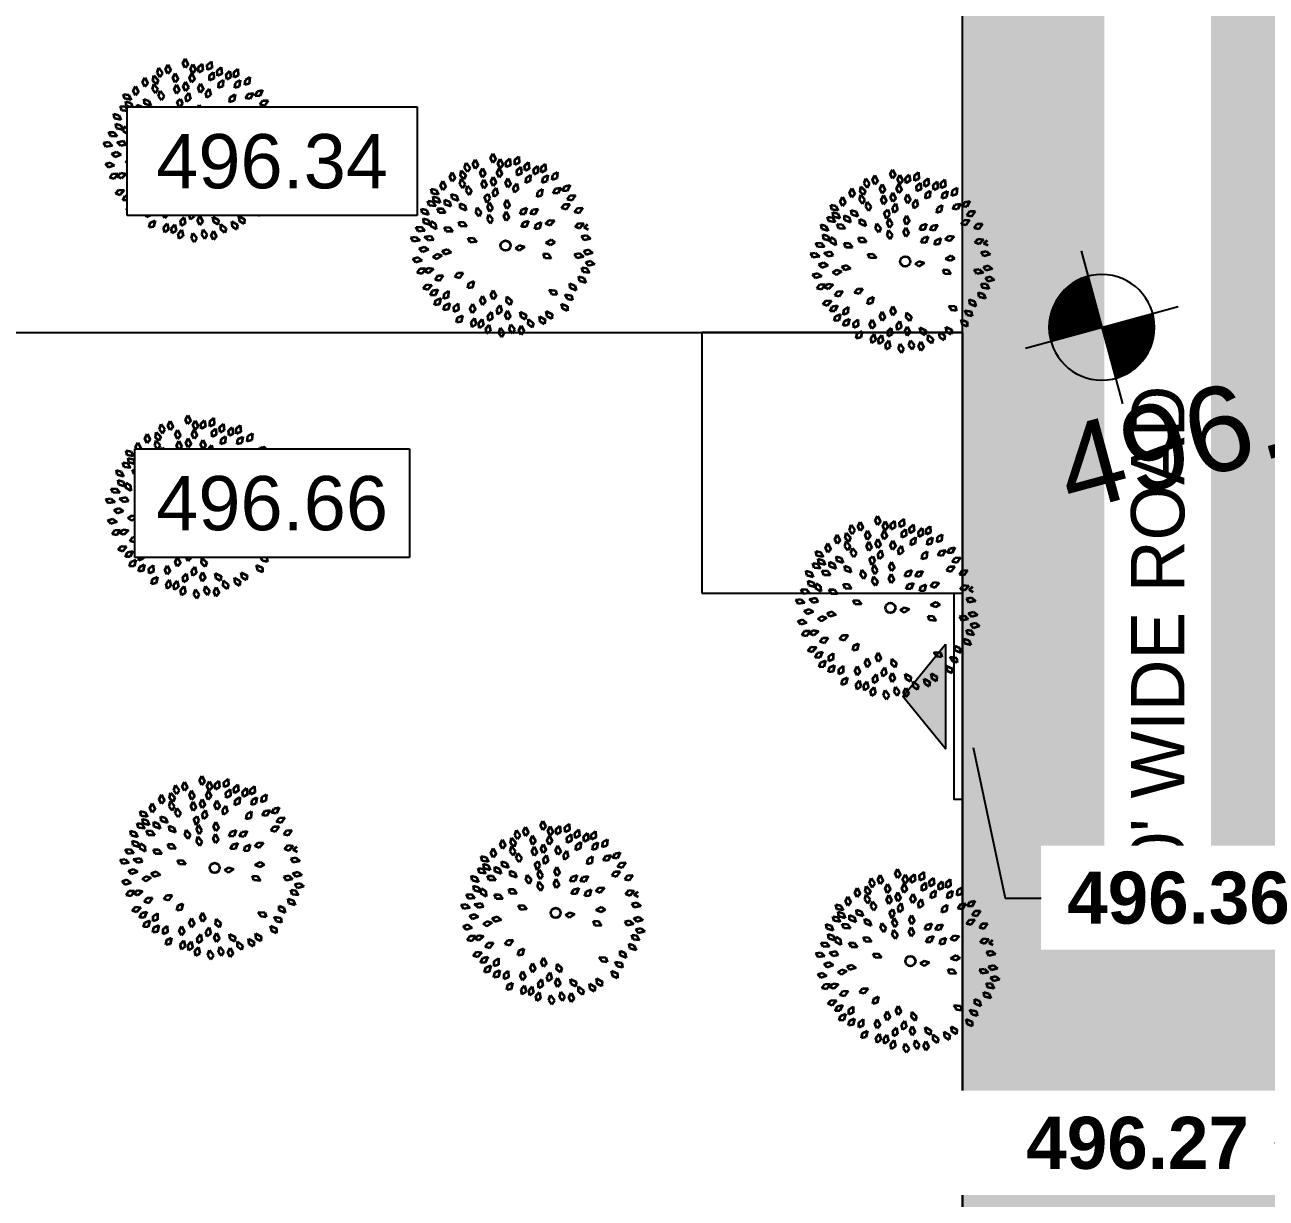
# Model space of a CAD drawing. Header units: millimetres. Extents: x -179928 to 528275, y -469666 to 511935.
# Drawn here: x 185546 to 214597, y 26952 to 54405 of the extents above; entities that cross this region are included whole.
import ezdxf
from ezdxf import colors
from ezdxf.entities.mleader import LeaderData, LeaderLine
from ezdxf.math import Vec2, Vec3

# ---------------------------------------------------------------- set-up
doc = ezdxf.new("R2010")
doc.units = ezdxf.units.MM
for name, color, linetype in [('ad-Client road levels', 1, 'Continuous'), ('ad-Entrance(1625)', 2, 'Continuous'), ('ad-Lvl-Backyard', 6, 'Continuous'), ('ad-Lvl-Entance road', 4, 'Continuous'), ('ad-Lvl-Lawn', 3, 'Continuous'), ('ad-Parking', 2, 'Continuous'), ('ad-Road', 2, 'Continuous'), ('ad-Road Hatch', 8, 'Continuous'), ('ad-Text', 7, 'Continuous')]:
    doc.layers.add(name, color=color, linetype=linetype)
doc.layers.add('ad-Landscape', color=94, linetype='Continuous', lineweight=35)
doc.layers.add('ad-Plot Boundary', color=6, linetype='Continuous', true_color=0xff00ff)
doc.styles.add('ARIAL', font='arial.ttf')
doc.styles.add('MtX_Century_Gothic', font='GOTHIC.TTF')
doc.styles.add('Sections_The woods Site plan_Entrances$0$Standard', font='arial.ttf')
doc.styles.get("Standard").update_dxf_attribs({"font": 'arial.ttf'})

# ---------------------------------------------------------------- blocks, each defined once
blk = doc.blocks.new('A$C4fb60e89')
at = {"layer": 'ad-Road Hatch', "ltscale": 5, "transparency": 33554687}
h = blk.add_hatch(dxfattribs=at)
h.set_pattern_fill('AR-HBONE', color=256, scale=15)
h.set_pattern_definition([(45, (-193247.7, -428758.8), (0, 2155.2615), [4572, -1524]), (135, (-192170.1, -427681.1), (2e-13, 2155.2615), [4572, -1524])])
h.paths.add_polyline_path([(175594, -250241), (169178, -249341), (167473, -249057), (167473, -138694), (101313, -138694), (101313, -199954), (101308, -237995), (101040, -268291), (101008, -280968), (101066, -293684), (101243, -311127), (100910, -319344), (100949, -333937), (100669, -366960), (100727, -390983), (100669, -404586), (100538, -420418), (100467, -428759), (92426, -427265), (92163, -427209), (92163, -321454), (24803, -321454), (24803, -412961), (15653, -411029), (15654, -321452), (-19535, -321452), (-34427, -319477), (-65207, -315395), (-171770, -301268), (-185854, -298333), (-193248, -296832), (-193244, -292908), (-191914, -285219), (-191839, -284679), (-183397, -286393), (-169723, -289243), (-53141, -304698), (-18730, -309262), (15653, -309262), (15653, 703), (24803, 1115), (24803, -129544), (92163, -129544), (92163, 15133), (101313, 17713), (101313, -129544), (167473, -129544), (167473, 35552), (175738, 37855), (175849, 28595), (175836, 25947), (175777, 14040), (175855, 2316), (175660, -18036), (175731, -34039), (175718, -46839), (175673, -63402), (175816, -82072), (175542, -106356), (175490, -124641), (175575, -145019), (175731, -168892), (175797, -181269), (175797, -192667), (175744, -208200), (175829, -223277), (175888, -234871)])
h.paths.add_polyline_path([(24803, -309264), (92163, -309264), (92163, -138694), (24803, -138694)], flags=16)
at = {"layer": 'ad-Road', "ltscale": 5}
blk.add_lwpolyline([(101243, -311127), (100910, -319344), (100949, -333937), (100669, -366960), (100727, -390983), (100669, -404586), (100538, -420418), (100467, -428759), (92426, -427265), (92163, -427209), (92163, -321454), (24803, -321454), (24803, -412961), (15653, -411029), (15654, -321452), (-19535, -321452), (-34427, -319477), (-65207, -315395)], dxfattribs=at)
at = {"layer": 'ad-Text', "linetype": 'Continuous', "insert": (20228, -366657), "char_height": 1250, "width": 56881.51, "attachment_point": 5, "rotation": 90, "style": 'MtX_Century_Gothic', "bg_fill": 3, "box_fill_scale": 1.5, "bg_fill_color": 257, "bg_fill_transparency": 0}
blk.add_mtext("\\pxqd;30' WIDE ROAD", dxfattribs=at)
blk = doc.blocks.new('zw$A88E')
at = {"layer": 'ad-Plot Boundary', "ltscale": 5}
for points in [[(-218432, -419409), (-160084, -419409), (-160084, -389359), (-214414, -389359), (-214624, -390951), (-215394, -396770), (-216370, -404153), (-218165, -417733)], [(-218432, -419409), (-160084, -419409), (-160084, -448884), (-177957, -444906), (-195916, -441169), (-207921, -438489), (-220734, -438489), (-219411, -425564)]]:
    blk.add_lwpolyline(points, close=True, dxfattribs=at)
blk = doc.blocks.new('zw$944D')
at = {"layer": 'ad-Parking', "ltscale": 5}
blk.add_lwpolyline([(0, 0), (6100, 0), (6100, 6100), (0, 6100)], close=True, dxfattribs=at)
blk = doc.blocks.new('zw$2786')
at = {"layer": 'ad-Parking', "ltscale": 5}
blk.add_blockref('zw$944D', (21449, -306897), dxfattribs=at)
blk = doc.blocks.new('zw$68CA')
at = {"layer": 'ad-Entrance(1625)', "ltscale": 5}
h = blk.add_hatch(color=256, dxfattribs=at)
h.dxf.hatch_style = 1
h.paths.add_polyline_path([(-400, -1187.5), (-400, -3637.5), (-1400, -2412.5)])
for points in [[(-200, 0), (0, 0), (0, -4825), (-200, -4825)], [(-400, -1187.5), (-400, -3637.5), (-1400, -2412.5)]]:
    blk.add_lwpolyline(points, close=True, dxfattribs=at)
blk = doc.blocks.new('zw$9E45')
at = {"layer": 'ad-Entrance(1625)', "ltscale": 5}
blk.add_blockref('zw$68CA', (15653, -387654), dxfattribs=at)
blk = doc.blocks.new("Plot's Boundary")
at = {"layer": 'ad-Road', "ltscale": 5}
blk.add_blockref('A$C4fb60e89', (191839, 428759), dxfattribs=at)
at = {"layer": 'ad-Entrance(1625)', "ltscale": 5}
blk.add_blockref('zw$9E45', (191839, 428759), dxfattribs=at)
at = {"layer": 'ad-Parking', "ltscale": 5}
blk.add_blockref('zw$2786', (179944, 348002), dxfattribs=at)
at = {"layer": 'ad-Plot Boundary', "ltscale": 5}
blk.add_blockref('zw$A88E', (367577, 466614), dxfattribs=at)
blk = doc.blocks.new('qerfefr')
at = {"layer": 'ad-Landscape', "color": 70, "ltscale": 1.622888}
for p, q in [((260795.574, 1945721.597, 129.914), (260795.656, 1945721.692, 129.914)), ((260795.656, 1945721.692, 129.914), (260795.689, 1945721.543, 129.914)), ((260795.818, 1945721.563, 129.914), (260795.87, 1945721.677, 129.914)), ((260795.071, 1945721.337, 129.914), (260795.077, 1945721.446, 129.914)), ((260795.077, 1945721.446, 129.914), (260795.184, 1945721.395, 129.914)), ((260795.184, 1945721.395, 129.914), (260795.209, 1945721.273, 129.914)), ((260795.311, 1945721.46, 129.914), (260795.393, 1945721.554, 129.914)), ((260795.335, 1945721.344, 129.914), (260795.311, 1945721.46, 129.914)), ((260795.426, 1945721.405, 129.914), (260795.335, 1945721.344, 129.914)), ((260795.393, 1945721.554, 129.914), (260795.426, 1945721.405, 129.914)), ((260795.598, 1945721.482, 129.914), (260795.574, 1945721.597, 129.914)), ((260795.689, 1945721.543, 129.914), (260795.598, 1945721.482, 129.914)), ((260795.756, 1945721.379, 129.914), (260795.82, 1945721.487, 129.914)), ((260795.801, 1945721.27, 129.914), (260795.756, 1945721.379, 129.914)), ((260795.875, 1945721.46, 129.914), (260795.818, 1945721.563, 129.914)), ((260795.82, 1945721.487, 129.914), (260795.879, 1945721.347, 129.914)), ((260794.931, 1945721.195, 129.914), (260795.041, 1945721.151, 129.914)), ((260794.932, 1945721.085, 129.914), (260794.931, 1945721.195, 129.914)), ((260795.074, 1945721.03, 129.914), (260794.932, 1945721.085, 129.914)), ((260795.041, 1945721.151, 129.914), (260795.074, 1945721.03, 129.914)), ((260795.065, 1945721.155, 129.914), (260795.08, 1945721.263, 129.914)), ((260795.197, 1945721.08, 129.914), (260795.065, 1945721.155, 129.914)), ((260795.209, 1945721.273, 129.914), (260795.071, 1945721.337, 129.914)), ((260795.08, 1945721.263, 129.914), (260795.182, 1945721.204, 129.914)), ((260795.182, 1945721.204, 129.914), (260795.197, 1945721.08, 129.914)), ((260795.291, 1945721.015, 129.914), (260795.317, 1945721.121, 129.914)), ((260795.317, 1945721.121, 129.914), (260795.413, 1945721.052, 129.914)), ((260795.488, 1945721.095, 129.914), (260795.507, 1945721.203, 129.914)), ((260795.618, 1945721.015, 129.914), (260795.488, 1945721.095, 129.914)), ((260795.507, 1945721.203, 129.914), (260795.607, 1945721.14, 129.914)), ((260795.607, 1945721.14, 129.914), (260795.618, 1945721.015, 129.914)), ((260795.879, 1945721.347, 129.914), (260795.801, 1945721.27, 129.914)), ((260794.704, 1945720.716, 129.914), (260794.719, 1945720.824, 129.914)), ((260794.719, 1945720.824, 129.914), (260794.822, 1945720.765, 129.914)), ((260794.723, 1945720.952, 129.914), (260794.737, 1945721.06, 129.914)), ((260794.857, 1945720.878, 129.914), (260794.723, 1945720.952, 129.914)), ((260794.737, 1945721.06, 129.914), (260794.84, 1945721.003, 129.914)), ((260794.84, 1945721.003, 129.914), (260794.857, 1945720.878, 129.914)), ((260795.101, 1945720.969, 129.914), (260795.214, 1945720.935, 129.914)), ((260795.111, 1945720.86, 129.914), (260795.101, 1945720.969, 129.914)), ((260795.257, 1945720.818, 129.914), (260795.111, 1945720.86, 129.914)), ((260795.214, 1945720.935, 129.914), (260795.257, 1945720.818, 129.914)), ((260795.415, 1945720.927, 129.914), (260795.291, 1945721.015, 129.914)), ((260795.413, 1945721.052, 129.914), (260795.415, 1945720.927, 129.914)), ((260795.616, 1945720.836, 129.914), (260795.643, 1945720.942, 129.914)), ((260795.74, 1945720.747, 129.914), (260795.616, 1945720.836, 129.914)), ((260795.643, 1945720.942, 129.914), (260795.738, 1945720.872, 129.914)), ((260795.738, 1945720.872, 129.914), (260795.74, 1945720.747, 129.914)), ((260794.508, 1945720.674, 129.914), (260794.623, 1945720.649, 129.914)), ((260794.527, 1945720.566, 129.914), (260794.508, 1945720.674, 129.914)), ((260794.676, 1945720.536, 129.914), (260794.527, 1945720.566, 129.914)), ((260794.623, 1945720.649, 129.914), (260794.676, 1945720.536, 129.914)), ((260794.837, 1945720.641, 129.914), (260794.704, 1945720.716, 129.914)), ((260794.822, 1945720.765, 129.914), (260794.837, 1945720.641, 129.914)), ((260794.836, 1945720.616, 129.914), (260794.882, 1945720.715, 129.914)), ((260794.94, 1945720.506, 129.914), (260794.836, 1945720.616, 129.914)), ((260794.882, 1945720.715, 129.914), (260794.962, 1945720.629, 129.914)), ((260794.962, 1945720.629, 129.914), (260794.94, 1945720.506, 129.914)), ((260795.141, 1945720.498, 129.914), (260795.255, 1945720.469, 129.914)), ((260795.155, 1945720.39, 129.914), (260795.141, 1945720.498, 129.914)), ((260795.498, 1945720.537, 129.914), (260795.61, 1945720.5, 129.914)), ((260795.505, 1945720.428, 129.914), (260795.498, 1945720.537, 129.914)), ((260795.61, 1945720.5, 129.914), (260795.65, 1945720.382, 129.914)), ((260794.321, 1945720.471, 129.914), (260794.439, 1945720.458, 129.914)), ((260794.351, 1945720.366, 129.914), (260794.321, 1945720.471, 129.914)), ((260794.503, 1945720.351, 129.914), (260794.351, 1945720.366, 129.914)), ((260794.439, 1945720.458, 129.914), (260794.503, 1945720.351, 129.914)), ((260794.7, 1945720.297, 129.914), (260794.633, 1945720.403, 129.914)), ((260794.633, 1945720.403, 129.914), (260794.785, 1945720.392, 129.914)), ((260794.817, 1945720.287, 129.914), (260794.7, 1945720.297, 129.914)), ((260794.785, 1945720.392, 129.914), (260794.817, 1945720.287, 129.914)), ((260795.303, 1945720.353, 129.914), (260795.155, 1945720.39, 129.914)), ((260795.255, 1945720.469, 129.914), (260795.303, 1945720.353, 129.914)), ((260795.65, 1945720.382, 129.914), (260795.505, 1945720.428, 129.914)), ((260794.237, 1945719.982, 129.914), (260794.355, 1945719.986, 129.914)), ((260794.282, 1945719.882, 129.914), (260794.237, 1945719.982, 129.914)), ((260794.355, 1945719.986, 129.914), (260794.434, 1945719.888, 129.914)), ((260794.444, 1945720.172, 129.914), (260794.561, 1945720.184, 129.914)), ((260794.495, 1945720.075, 129.914), (260794.444, 1945720.172, 129.914)), ((260794.646, 1945720.092, 129.914), (260794.495, 1945720.075, 129.914)), ((260794.561, 1945720.184, 129.914), (260794.646, 1945720.092, 129.914)), ((260794.701, 1945719.906, 129.914), (260794.813, 1945719.944, 129.914)), ((260794.813, 1945719.944, 129.914), (260794.917, 1945719.873, 129.914)), ((260794.947, 1945719.983, 129.914), (260795.065, 1945719.986, 129.914)), ((260794.99, 1945719.883, 129.914), (260794.947, 1945719.983, 129.914)), ((260795.065, 1945719.986, 129.914), (260795.143, 1945719.888, 129.914)), ((260794.247, 1945719.639, 129.914), (260794.337, 1945719.715, 129.914)), ((260794.344, 1945719.588, 129.914), (260794.247, 1945719.639, 129.914)), ((260794.434, 1945719.888, 129.914), (260794.282, 1945719.882, 129.914)), ((260794.337, 1945719.715, 129.914), (260794.459, 1945719.687, 129.914)), ((260794.459, 1945719.687, 129.914), (260794.344, 1945719.588, 129.914)), ((260794.424, 1945719.626, 129.914), (260794.528, 1945719.682, 129.914)), ((260794.641, 1945719.63, 129.914), (260794.508, 1945719.556, 129.914)), ((260794.528, 1945719.682, 129.914), (260794.641, 1945719.63, 129.914)), ((260794.773, 1945719.823, 129.914), (260794.701, 1945719.906, 129.914)), ((260794.917, 1945719.873, 129.914), (260794.773, 1945719.823, 129.914)), ((260795.143, 1945719.888, 129.914), (260794.99, 1945719.883, 129.914)), ((260794.508, 1945719.556, 129.914), (260794.424, 1945719.626, 129.914)), ((260794.608, 1945719.374, 129.914), (260794.699, 1945719.448, 129.914)), ((260794.703, 1945719.321, 129.914), (260794.608, 1945719.374, 129.914)), ((260794.699, 1945719.448, 129.914), (260794.821, 1945719.418, 129.914)), ((260794.821, 1945719.418, 129.914), (260794.703, 1945719.321, 129.914)), ((260795.072, 1945719.315, 129.914), (260795.165, 1945719.388, 129.914)), ((260795.165, 1945719.388, 129.914), (260795.286, 1945719.355, 129.914)), ((260795.286, 1945719.355, 129.914), (260795.167, 1945719.26, 129.914)), ((260794.284, 1945719.25, 129.914), (260794.382, 1945719.315, 129.914)), ((260794.5, 1945719.273, 129.914), (260794.373, 1945719.188, 129.914)), ((260794.382, 1945719.315, 129.914), (260794.5, 1945719.273, 129.914)), ((260795.167, 1945719.26, 129.914), (260795.072, 1945719.315, 129.914))]:
    blk.add_line(p, q, dxfattribs=at)
at = {"layer": 'ad-Landscape', "color": 104, "ltscale": 1.622888}
for p, q in [((260795.87, 1945721.677, 129.914), (260795.944, 1945721.544, 129.914)), ((260795.962, 1945721.719, 129.914), (260796.032, 1945721.823, 129.914)), ((260796, 1945721.608, 129.914), (260795.962, 1945721.719, 129.914)), ((260796.083, 1945721.68, 129.914), (260796, 1945721.608, 129.914)), ((260796.032, 1945721.823, 129.914), (260796.083, 1945721.68, 129.914)), ((260796.173, 1945721.748, 129.914), (260796.255, 1945721.842, 129.914)), ((260796.197, 1945721.633, 129.914), (260796.173, 1945721.748, 129.914)), ((260796.288, 1945721.694, 129.914), (260796.197, 1945721.633, 129.914)), ((260796.255, 1945721.842, 129.914), (260796.288, 1945721.694, 129.914)), ((260795.944, 1945721.544, 129.914), (260795.875, 1945721.46, 129.914)), ((260796.283, 1945721.505, 129.914), (260796.365, 1945721.6, 129.914)), ((260796.307, 1945721.39, 129.914), (260796.283, 1945721.505, 129.914)), ((260796.398, 1945721.451, 129.914), (260796.307, 1945721.39, 129.914)), ((260796.365, 1945721.6, 129.914), (260796.398, 1945721.451, 129.914)), ((260795.855, 1945721.186, 129.914), (260795.92, 1945721.293, 129.914)), ((260795.898, 1945721.076, 129.914), (260795.855, 1945721.186, 129.914)), ((260795.978, 1945721.152, 129.914), (260795.898, 1945721.076, 129.914)), ((260795.92, 1945721.293, 129.914), (260795.978, 1945721.152, 129.914)), ((260796.247, 1945721.244, 129.914), (260796.329, 1945721.339, 129.914)), ((260796.271, 1945721.129, 129.914), (260796.247, 1945721.244, 129.914)), ((260796.362, 1945721.19, 129.914), (260796.271, 1945721.129, 129.914)), ((260796.329, 1945721.339, 129.914), (260796.362, 1945721.19, 129.914)), ((260796.237, 1945720.939, 129.914), (260796.335, 1945720.988, 129.914)), ((260796.25, 1945720.787, 129.914), (260796.237, 1945720.939, 129.914)), ((260796.344, 1945720.87, 129.914), (260796.25, 1945720.787, 129.914)), ((260796.335, 1945720.988, 129.914), (260796.344, 1945720.87, 129.914)), ((260795.94, 1945720.635, 129.914), (260796, 1945720.745, 129.914)), ((260795.989, 1945720.528, 129.914), (260795.94, 1945720.635, 129.914)), ((260796.065, 1945720.607, 129.914), (260795.989, 1945720.528, 129.914)), ((260796, 1945720.745, 129.914), (260796.065, 1945720.607, 129.914)), ((260796.234, 1945720.683, 129.914), (260796.31, 1945720.782, 129.914)), ((260796.265, 1945720.569, 129.914), (260796.234, 1945720.683, 129.914)), ((260796.352, 1945720.636, 129.914), (260796.265, 1945720.569, 129.914)), ((260796.31, 1945720.782, 129.914), (260796.352, 1945720.636, 129.914)), ((260795.614, 1945720.107, 129.914), (260795.729, 1945720.082, 129.914)), ((260795.633, 1945720, 129.914), (260795.614, 1945720.107, 129.914)), ((260795.782, 1945719.969, 129.914), (260795.633, 1945720, 129.914)), ((260795.729, 1945720.082, 129.914), (260795.782, 1945719.969, 129.914)), ((260794.373, 1945719.188, 129.914), (260794.284, 1945719.25, 129.914)), ((260794.41, 1945719.051, 129.914), (260794.486, 1945719.142, 129.914)), ((260794.514, 1945719.018, 129.914), (260794.41, 1945719.051, 129.914)), ((260794.486, 1945719.142, 129.914), (260794.611, 1945719.135, 129.914)), ((260794.611, 1945719.135, 129.914), (260794.514, 1945719.018, 129.914)), ((260794.439, 1945718.805, 129.914), (260794.499, 1945718.906, 129.914)), ((260794.547, 1945718.788, 129.914), (260794.439, 1945718.805, 129.914)), ((260794.499, 1945718.906, 129.914), (260794.623, 1945718.92, 129.914)), ((260794.623, 1945718.92, 129.914), (260794.547, 1945718.788, 129.914)), ((260794.672, 1945718.738, 129.914), (260794.796, 1945718.757, 129.914)), ((260794.69, 1945718.884, 129.914), (260794.725, 1945718.996, 129.914)), ((260794.799, 1945718.893, 129.914), (260794.69, 1945718.884, 129.914)), ((260794.796, 1945718.757, 129.914), (260794.725, 1945718.622, 129.914)), ((260794.616, 1945718.635, 129.914), (260794.672, 1945718.738, 129.914)), ((260794.725, 1945718.622, 129.914), (260794.616, 1945718.635, 129.914))]:
    blk.add_line(p, q, dxfattribs=at)
at = {"layer": 'ad-Landscape', "color": 96, "ltscale": 1.622888}
for p, q in [((260796.604, 1945721.774, 129.914), (260796.686, 1945721.869, 129.914)), ((260796.628, 1945721.659, 129.914), (260796.604, 1945721.774, 129.914)), ((260796.719, 1945721.72, 129.914), (260796.628, 1945721.659, 129.914)), ((260796.686, 1945721.869, 129.914), (260796.719, 1945721.72, 129.914)), ((260796.738, 1945721.606, 129.914), (260796.821, 1945721.7, 129.914)), ((260796.821, 1945721.7, 129.914), (260796.853, 1945721.551, 129.914)), ((260796.66, 1945721.405, 129.914), (260796.743, 1945721.499, 129.914)), ((260796.683, 1945721.29, 129.914), (260796.66, 1945721.405, 129.914)), ((260796.762, 1945721.49, 129.914), (260796.738, 1945721.606, 129.914)), ((260796.743, 1945721.499, 129.914), (260796.774, 1945721.35, 129.914)), ((260796.853, 1945721.551, 129.914), (260796.762, 1945721.49, 129.914)), ((260796.908, 1945721.475, 129.914), (260796.926, 1945721.591, 129.914)), ((260797.015, 1945721.5, 129.914), (260796.908, 1945721.475, 129.914)), ((260796.926, 1945721.591, 129.914), (260797.037, 1945721.65, 129.914)), ((260797.037, 1945721.65, 129.914), (260797.015, 1945721.5, 129.914)), ((260797.117, 1945721.477, 129.914), (260797.145, 1945721.591, 129.914)), ((260797.226, 1945721.493, 129.914), (260797.117, 1945721.477, 129.914)), ((260797.127, 1945721.34, 129.914), (260797.24, 1945721.393, 129.914)), ((260797.145, 1945721.591, 129.914), (260797.26, 1945721.641, 129.914)), ((260797.24, 1945721.393, 129.914), (260797.21, 1945721.243, 129.914)), ((260797.26, 1945721.641, 129.914), (260797.226, 1945721.493, 129.914)), ((260797.31, 1945721.279, 129.914), (260797.33, 1945721.395, 129.914)), ((260797.33, 1945721.395, 129.914), (260797.442, 1945721.452, 129.914)), ((260797.442, 1945721.452, 129.914), (260797.417, 1945721.302, 129.914)), ((260796.47, 1945721.247, 129.914), (260796.551, 1945721.342, 129.914)), ((260796.495, 1945721.132, 129.914), (260796.47, 1945721.247, 129.914)), ((260796.585, 1945721.193, 129.914), (260796.495, 1945721.132, 129.914)), ((260796.551, 1945721.342, 129.914), (260796.585, 1945721.193, 129.914)), ((260796.774, 1945721.35, 129.914), (260796.683, 1945721.29, 129.914)), ((260796.792, 1945721.122, 129.914), (260796.875, 1945721.216, 129.914)), ((260796.817, 1945721.007, 129.914), (260796.792, 1945721.122, 129.914)), ((260796.875, 1945721.216, 129.914), (260796.908, 1945721.068, 129.914)), ((260797.102, 1945721.225, 129.914), (260797.127, 1945721.34, 129.914)), ((260797.21, 1945721.243, 129.914), (260797.102, 1945721.225, 129.914)), ((260797.254, 1945721.004, 129.914), (260797.292, 1945721.115, 129.914)), ((260797.292, 1945721.115, 129.914), (260797.411, 1945721.154, 129.914)), ((260797.417, 1945721.302, 129.914), (260797.31, 1945721.279, 129.914)), ((260797.411, 1945721.154, 129.914), (260797.363, 1945721.01, 129.914)), ((260797.493, 1945721.142, 129.914), (260797.509, 1945721.259, 129.914)), ((260797.599, 1945721.168, 129.914), (260797.493, 1945721.142, 129.914)), ((260797.509, 1945721.259, 129.914), (260797.619, 1945721.32, 129.914)), ((260796.453, 1945720.881, 129.914), (260796.454, 1945720.999, 129.914)), ((260796.555, 1945720.922, 129.914), (260796.453, 1945720.881, 129.914)), ((260796.454, 1945720.999, 129.914), (260796.554, 1945721.074, 129.914)), ((260796.554, 1945721.074, 129.914), (260796.555, 1945720.922, 129.914)), ((260796.908, 1945721.068, 129.914), (260796.817, 1945721.007, 129.914)), ((260796.934, 1945720.853, 129.914), (260796.939, 1945720.97, 129.914)), ((260797.037, 1945720.889, 129.914), (260796.934, 1945720.853, 129.914)), ((260796.939, 1945720.97, 129.914), (260797.042, 1945721.041, 129.914)), ((260797.042, 1945721.041, 129.914), (260797.037, 1945720.889, 129.914)), ((260797.363, 1945721.01, 129.914), (260797.254, 1945721.004, 129.914)), ((260796.162, 1945720.41, 129.914), (260796.223, 1945720.519, 129.914)), ((260796.223, 1945720.519, 129.914), (260796.286, 1945720.38, 129.914)), ((260796.636, 1945720.647, 129.914), (260796.718, 1945720.741, 129.914)), ((260796.66, 1945720.531, 129.914), (260796.636, 1945720.647, 129.914)), ((260796.751, 1945720.592, 129.914), (260796.66, 1945720.531, 129.914)), ((260796.718, 1945720.741, 129.914), (260796.751, 1945720.592, 129.914)), ((260797.422, 1945720.616, 129.914), (260797.468, 1945720.725, 129.914)), ((260797.531, 1945720.614, 129.914), (260797.422, 1945720.616, 129.914)), ((260797.468, 1945720.725, 129.914), (260797.59, 1945720.755, 129.914)), ((260796.209, 1945720.302, 129.914), (260796.162, 1945720.41, 129.914)), ((260796.286, 1945720.38, 129.914), (260796.209, 1945720.302, 129.914)), ((260796.551, 1945720.379, 129.914), (260796.633, 1945720.473, 129.914)), ((260796.576, 1945720.263, 129.914), (260796.551, 1945720.379, 129.914)), ((260796.666, 1945720.324, 129.914), (260796.576, 1945720.263, 129.914)), ((260796.633, 1945720.473, 129.914), (260796.666, 1945720.324, 129.914)), ((260796.93, 1945720.332, 129.914), (260796.999, 1945720.428, 129.914)), ((260797.036, 1945720.306, 129.914), (260796.93, 1945720.332, 129.914)), ((260796.999, 1945720.428, 129.914), (260797.124, 1945720.431, 129.914)), ((260797.124, 1945720.431, 129.914), (260797.036, 1945720.306, 129.914)), ((260797.164, 1945720.272, 129.914), (260797.247, 1945720.355, 129.914)), ((260797.265, 1945720.229, 129.914), (260797.164, 1945720.272, 129.914)), ((260797.247, 1945720.355, 129.914), (260797.371, 1945720.338, 129.914)), ((260797.371, 1945720.338, 129.914), (260797.265, 1945720.229, 129.914)), ((260796.883, 1945720.041, 129.914), (260796.957, 1945720.133, 129.914)), ((260796.988, 1945720.009, 129.914), (260796.883, 1945720.041, 129.914)), ((260796.957, 1945720.133, 129.914), (260797.082, 1945720.129, 129.914)), ((260797.082, 1945720.129, 129.914), (260796.988, 1945720.009, 129.914)), ((260797.174, 1945719.905, 129.914), (260797.233, 1945720.007, 129.914)), ((260797.233, 1945720.007, 129.914), (260797.358, 1945720.021, 129.914)), ((260797.358, 1945720.021, 129.914), (260797.282, 1945719.889, 129.914)), ((260796.619, 1945719.595, 129.914), (260796.731, 1945719.633, 129.914)), ((260796.731, 1945719.633, 129.914), (260796.834, 1945719.562, 129.914)), ((260796.69, 1945719.512, 129.914), (260796.619, 1945719.595, 129.914)), ((260796.834, 1945719.562, 129.914), (260796.69, 1945719.512, 129.914)), ((260797.334, 1945719.526, 129.914), (260797.481, 1945719.564, 129.914)), ((260797.431, 1945719.447, 129.914), (260797.334, 1945719.526, 129.914)), ((260797.545, 1945719.475, 129.914), (260797.431, 1945719.447, 129.914)), ((260797.481, 1945719.564, 129.914), (260797.545, 1945719.475, 129.914)), ((260795.297, 1945718.98, 129.914), (260795.352, 1945719.084, 129.914)), ((260795.352, 1945719.084, 129.914), (260795.476, 1945719.104, 129.914)), ((260795.476, 1945719.104, 129.914), (260795.406, 1945718.969, 129.914)), ((260797.22, 1945719.189, 129.914), (260797.215, 1945719.298, 129.914)), ((260797.215, 1945719.298, 129.914), (260797.326, 1945719.259, 129.914)), ((260797.365, 1945719.14, 129.914), (260797.22, 1945719.189, 129.914)), ((260797.326, 1945719.259, 129.914), (260797.365, 1945719.14, 129.914)), ((260794.725, 1945718.996, 129.914), (260794.842, 1945719.039, 129.914)), ((260794.842, 1945719.039, 129.914), (260794.799, 1945718.893, 129.914)), ((260795.406, 1945718.969, 129.914), (260795.297, 1945718.98, 129.914)), ((260795.776, 1945718.681, 129.914), (260795.858, 1945718.776, 129.914)), ((260795.858, 1945718.776, 129.914), (260795.891, 1945718.627, 129.914)), ((260794.841, 1945718.528, 129.914), (260794.869, 1945718.642, 129.914)), ((260794.949, 1945718.543, 129.914), (260794.841, 1945718.528, 129.914)), ((260794.869, 1945718.642, 129.914), (260794.984, 1945718.691, 129.914)), ((260794.984, 1945718.691, 129.914), (260794.949, 1945718.543, 129.914)), ((260795.22, 1945718.505, 129.914), (260795.303, 1945718.6, 129.914)), ((260795.245, 1945718.39, 129.914), (260795.22, 1945718.505, 129.914)), ((260795.303, 1945718.6, 129.914), (260795.336, 1945718.451, 129.914)), ((260795.497, 1945718.625, 129.914), (260795.579, 1945718.72, 129.914)), ((260795.521, 1945718.51, 129.914), (260795.497, 1945718.625, 129.914)), ((260795.612, 1945718.571, 129.914), (260795.521, 1945718.51, 129.914)), ((260795.579, 1945718.72, 129.914), (260795.612, 1945718.571, 129.914)), ((260795.8, 1945718.566, 129.914), (260795.776, 1945718.681, 129.914)), ((260795.891, 1945718.627, 129.914), (260795.8, 1945718.566, 129.914)), ((260796.087, 1945718.436, 129.914), (260796.13, 1945718.553, 129.914)), ((260796.13, 1945718.553, 129.914), (260796.213, 1945718.425, 129.914)), ((260794.832, 1945718.275, 129.914), (260794.886, 1945718.379, 129.914)), ((260794.94, 1945718.264, 129.914), (260794.832, 1945718.275, 129.914)), ((260794.886, 1945718.379, 129.914), (260795.01, 1945718.399, 129.914)), ((260795.01, 1945718.399, 129.914), (260794.94, 1945718.264, 129.914)), ((260795.156, 1945718.072, 129.914), (260795.161, 1945718.19, 129.914)), ((260795.161, 1945718.19, 129.914), (260795.264, 1945718.261, 129.914)), ((260795.336, 1945718.451, 129.914), (260795.245, 1945718.39, 129.914)), ((260795.264, 1945718.261, 129.914), (260795.259, 1945718.109, 129.914)), ((260795.326, 1945718.122, 129.914), (260795.43, 1945718.191, 129.914)), ((260795.43, 1945718.191, 129.914), (260795.422, 1945718.039, 129.914)), ((260795.567, 1945718.117, 129.914), (260795.581, 1945718.234, 129.914)), ((260795.581, 1945718.234, 129.914), (260795.689, 1945718.297, 129.914)), ((260795.689, 1945718.297, 129.914), (260795.672, 1945718.145, 129.914)), ((260795.816, 1945718.205, 129.914), (260795.818, 1945718.323, 129.914)), ((260795.918, 1945718.245, 129.914), (260795.816, 1945718.205, 129.914)), ((260795.818, 1945718.323, 129.914), (260795.919, 1945718.398, 129.914)), ((260795.919, 1945718.398, 129.914), (260795.918, 1945718.245, 129.914)), ((260795.971, 1945718.137, 129.914), (260796.053, 1945718.232, 129.914)), ((260796.053, 1945718.232, 129.914), (260796.086, 1945718.083, 129.914)), ((260796.15, 1945718.337, 129.914), (260796.087, 1945718.436, 129.914)), ((260796.213, 1945718.425, 129.914), (260796.15, 1945718.337, 129.914)), ((260795.259, 1945718.109, 129.914), (260795.156, 1945718.072, 129.914)), ((260795.318, 1945718.005, 129.914), (260795.326, 1945718.122, 129.914)), ((260795.422, 1945718.039, 129.914), (260795.318, 1945718.005, 129.914)), ((260795.452, 1945717.957, 129.914), (260795.558, 1945718.023, 129.914)), ((260795.558, 1945718.023, 129.914), (260795.546, 1945717.871, 129.914)), ((260795.672, 1945718.145, 129.914), (260795.567, 1945718.117, 129.914)), ((260795.995, 1945718.022, 129.914), (260795.971, 1945718.137, 129.914)), ((260796.086, 1945718.083, 129.914), (260795.995, 1945718.022, 129.914))]:
    blk.add_line(p, q, dxfattribs=at)
at = {"layer": 'ad-Landscape', "color": 98, "ltscale": 1.622888}
for p, q in [((260797.619, 1945721.32, 129.914), (260797.599, 1945721.168, 129.914)), ((260797.672, 1945721.144, 129.914), (260797.695, 1945721.259, 129.914)), ((260797.78, 1945721.164, 129.914), (260797.672, 1945721.144, 129.914)), ((260797.695, 1945721.259, 129.914), (260797.808, 1945721.314, 129.914)), ((260797.808, 1945721.314, 129.914), (260797.78, 1945721.164, 129.914)), ((260797.624, 1945720.906, 129.914), (260797.673, 1945721.014, 129.914)), ((260797.733, 1945720.902, 129.914), (260797.624, 1945720.906, 129.914)), ((260797.673, 1945721.014, 129.914), (260797.795, 1945721.042, 129.914)), ((260797.795, 1945721.042, 129.914), (260797.733, 1945720.902, 129.914)), ((260797.869, 1945720.909, 129.914), (260797.912, 1945721.019, 129.914)), ((260797.978, 1945720.91, 129.914), (260797.869, 1945720.909, 129.914)), ((260797.912, 1945721.019, 129.914), (260798.033, 1945721.052, 129.914)), ((260798.033, 1945721.052, 129.914), (260797.978, 1945720.91, 129.914)), ((260797.59, 1945720.755, 129.914), (260797.531, 1945720.614, 129.914)), ((260797.807, 1945720.606, 129.914), (260797.89, 1945720.689, 129.914)), ((260797.907, 1945720.563, 129.914), (260797.807, 1945720.606, 129.914)), ((260797.89, 1945720.689, 129.914), (260798.014, 1945720.672, 129.914)), ((260798.014, 1945720.672, 129.914), (260797.907, 1945720.563, 129.914)), ((260798.036, 1945720.6, 129.914), (260798.115, 1945720.688, 129.914)), ((260798.139, 1945720.563, 129.914), (260798.036, 1945720.6, 129.914)), ((260798.115, 1945720.688, 129.914), (260798.239, 1945720.678, 129.914)), ((260798.239, 1945720.678, 129.914), (260798.139, 1945720.563, 129.914)), ((260797.904, 1945720.21, 129.914), (260797.997, 1945720.283, 129.914)), ((260798, 1945720.156, 129.914), (260797.904, 1945720.21, 129.914)), ((260797.997, 1945720.283, 129.914), (260798.118, 1945720.252, 129.914)), ((260798.118, 1945720.252, 129.914), (260798, 1945720.156, 129.914)), ((260798.088, 1945720.372, 129.914), (260798.179, 1945720.446, 129.914)), ((260798.184, 1945720.319, 129.914), (260798.088, 1945720.372, 129.914)), ((260798.179, 1945720.446, 129.914), (260798.301, 1945720.417, 129.914)), ((260798.301, 1945720.417, 129.914), (260798.184, 1945720.319, 129.914)), ((260797.45, 1945719.958, 129.914), (260797.55, 1945720.02, 129.914)), ((260797.538, 1945719.893, 129.914), (260797.45, 1945719.958, 129.914)), ((260797.667, 1945719.975, 129.914), (260797.538, 1945719.893, 129.914)), ((260797.55, 1945720.02, 129.914), (260797.667, 1945719.975, 129.914)), ((260798.173, 1945720.04, 129.914), (260798.264, 1945720.116, 129.914)), ((260798.27, 1945719.989, 129.914), (260798.173, 1945720.04, 129.914)), ((260798.264, 1945720.116, 129.914), (260798.385, 1945720.088, 129.914)), ((260798.385, 1945720.088, 129.914), (260798.27, 1945719.989, 129.914)), ((260797.282, 1945719.889, 129.914), (260797.174, 1945719.905, 129.914)), ((260798.099, 1945719.708, 129.914), (260798.199, 1945719.772, 129.914)), ((260798.188, 1945719.645, 129.914), (260798.099, 1945719.708, 129.914)), ((260798.316, 1945719.728, 129.914), (260798.188, 1945719.645, 129.914)), ((260798.199, 1945719.772, 129.914), (260798.316, 1945719.728, 129.914)), ((260798.296, 1945719.633, 129.914), (260798.402, 1945719.685, 129.914)), ((260798.378, 1945719.56, 129.914), (260798.296, 1945719.633, 129.914)), ((260798.185, 1945719.455, 129.914), (260798.303, 1945719.447, 129.914)), ((260798.219, 1945719.351, 129.914), (260798.185, 1945719.455, 129.914)), ((260798.372, 1945719.343, 129.914), (260798.219, 1945719.351, 129.914)), ((260798.303, 1945719.447, 129.914), (260798.372, 1945719.343, 129.914)), ((260797.917, 1945719.095, 129.914), (260798.034, 1945719.084, 129.914)), ((260797.948, 1945718.99, 129.914), (260797.917, 1945719.095, 129.914)), ((260798.034, 1945719.084, 129.914), (260798.1, 1945718.978, 129.914)), ((260798.142, 1945719.109, 129.914), (260798.26, 1945719.111, 129.914)), ((260798.184, 1945719.008, 129.914), (260798.142, 1945719.109, 129.914)), ((260798.26, 1945719.111, 129.914), (260798.336, 1945719.012, 129.914)), ((260798.1, 1945718.978, 129.914), (260797.948, 1945718.99, 129.914)), ((260798.12, 1945718.848, 129.914), (260798.238, 1945718.847, 129.914)), ((260798.16, 1945718.746, 129.914), (260798.12, 1945718.848, 129.914)), ((260798.336, 1945719.012, 129.914), (260798.184, 1945719.008, 129.914)), ((260798.238, 1945718.847, 129.914), (260798.312, 1945718.746, 129.914)), ((260797.864, 1945718.452, 129.914), (260797.878, 1945718.561, 129.914)), ((260797.878, 1945718.561, 129.914), (260797.981, 1945718.502, 129.914)), ((260797.981, 1945718.502, 129.914), (260797.997, 1945718.378, 129.914)), ((260797.997, 1945718.638, 129.914), (260797.998, 1945718.748, 129.914)), ((260798.138, 1945718.581, 129.914), (260797.997, 1945718.638, 129.914)), ((260797.998, 1945718.748, 129.914), (260798.107, 1945718.703, 129.914)), ((260798.107, 1945718.703, 129.914), (260798.138, 1945718.581, 129.914)), ((260798.312, 1945718.746, 129.914), (260798.16, 1945718.746, 129.914)), ((260797.158, 1945718.325, 129.914), (260797.122, 1945718.445, 129.914)), ((260797.122, 1945718.445, 129.914), (260797.265, 1945718.393, 129.914)), ((260797.268, 1945718.283, 129.914), (260797.158, 1945718.325, 129.914)), ((260797.265, 1945718.393, 129.914), (260797.268, 1945718.283, 129.914)), ((260797.48, 1945718.118, 129.914), (260797.456, 1945718.241, 129.914)), ((260797.456, 1945718.241, 129.914), (260797.594, 1945718.175, 129.914)), ((260797.594, 1945718.175, 129.914), (260797.586, 1945718.066, 129.914)), ((260797.604, 1945718.351, 129.914), (260797.632, 1945718.457, 129.914)), ((260797.728, 1945718.262, 129.914), (260797.604, 1945718.351, 129.914)), ((260797.632, 1945718.457, 129.914), (260797.727, 1945718.387, 129.914)), ((260797.727, 1945718.387, 129.914), (260797.728, 1945718.262, 129.914)), ((260797.997, 1945718.378, 129.914), (260797.864, 1945718.452, 129.914)), ((260795.441, 1945717.84, 129.914), (260795.452, 1945717.957, 129.914)), ((260795.979, 1945717.788, 129.914), (260796.042, 1945717.897, 129.914)), ((260796.042, 1945717.897, 129.914), (260796.103, 1945717.757, 129.914)), ((260796.325, 1945718.002, 129.914), (260796.337, 1945718.127, 129.914)), ((260796.411, 1945717.922, 129.914), (260796.325, 1945718.002, 129.914)), ((260796.337, 1945718.127, 129.914), (260796.45, 1945718.025, 129.914)), ((260796.45, 1945718.025, 129.914), (260796.411, 1945717.922, 129.914)), ((260796.44, 1945717.791, 129.914), (260796.476, 1945717.91, 129.914)), ((260796.476, 1945717.91, 129.914), (260796.567, 1945717.788, 129.914)), ((260796.723, 1945717.78, 129.914), (260796.74, 1945717.904, 129.914)), ((260796.74, 1945717.904, 129.914), (260796.849, 1945717.796, 129.914)), ((260796.916, 1945717.856, 129.914), (260796.929, 1945717.981, 129.914)), ((260796.929, 1945717.981, 129.914), (260797.042, 1945717.878, 129.914)), ((260797.314, 1945717.931, 129.914), (260797.315, 1945718.056, 129.914)), ((260797.408, 1945717.86, 129.914), (260797.314, 1945717.931, 129.914)), ((260797.315, 1945718.056, 129.914), (260797.437, 1945717.965, 129.914)), ((260797.437, 1945717.965, 129.914), (260797.408, 1945717.86, 129.914)), ((260797.586, 1945718.066, 129.914), (260797.48, 1945718.118, 129.914)), ((260795.546, 1945717.871, 129.914), (260795.441, 1945717.84, 129.914)), ((260795.722, 1945717.778, 129.914), (260795.789, 1945717.883, 129.914)), ((260795.763, 1945717.667, 129.914), (260795.722, 1945717.778, 129.914)), ((260795.844, 1945717.741, 129.914), (260795.763, 1945717.667, 129.914)), ((260795.789, 1945717.883, 129.914), (260795.844, 1945717.741, 129.914)), ((260796.026, 1945717.68, 129.914), (260795.979, 1945717.788, 129.914)), ((260796.103, 1945717.757, 129.914), (260796.026, 1945717.68, 129.914)), ((260796.188, 1945717.716, 129.914), (260796.27, 1945717.81, 129.914)), ((260796.212, 1945717.6, 129.914), (260796.188, 1945717.716, 129.914)), ((260796.303, 1945717.661, 129.914), (260796.212, 1945717.6, 129.914)), ((260796.27, 1945717.81, 129.914), (260796.303, 1945717.661, 129.914)), ((260796.509, 1945717.695, 129.914), (260796.44, 1945717.791, 129.914)), ((260796.567, 1945717.788, 129.914), (260796.509, 1945717.695, 129.914)), ((260796.806, 1945717.696, 129.914), (260796.723, 1945717.78, 129.914)), ((260796.849, 1945717.796, 129.914), (260796.806, 1945717.696, 129.914)), ((260797.003, 1945717.776, 129.914), (260796.916, 1945717.856, 129.914)), ((260797.042, 1945717.878, 129.914), (260797.003, 1945717.776, 129.914))]:
    blk.add_line(p, q, dxfattribs=at)
at = {"layer": 'ad-Landscape', "color": 96, "ltscale": 1.622888}
blk.add_circle((260796.41, 1945719.71, 129.914), 0.116, dxfattribs=at)
blk = doc.blocks.new('zw$E387')
at = {"color": 6, "xscale": 999.9541051248865, "yscale": 999.9541051248865, "zscale": 999.9541051248865, "rotation": 15.20137085992778}
for p in [(258698112, -1945882654, 862902), (258705308, -1945884874, 863053), (258714661, -1945885245, 366686), (258698169, -1945890993, 863393), (258714314, -1945893350, 862589), (258698501, -1945899434, 863882), (258706481, -1945900487, 863482), (258714782, -1945901615, 862898)]:
    blk.add_blockref('qerfefr', p, dxfattribs=at)
blk = doc.blocks.new('LVL')
at = {"layer": 'ad-Client road levels'}
for p, q in [((0.7, -186.7), (0.5, 188.3)), ((-186.9, 0.7), (188.1, 0.8))]:
    blk.add_line(p, q, dxfattribs=at)
at = {"layer": 'ad-Client road levels', "const_width": 125}
for points in [[(63.1, 0.8, 0.414214), (0.6, 63.3)], [(-61.9, 0.7, 0.414214), (0.6, -61.7, 0.414214)]]:
    blk.add_lwpolyline(points, format="xyb", dxfattribs=at)
at = {"layer": 'ad-Client road levels'}
blk.add_circle((0.6, 0.8), 125, dxfattribs=at)
at = {"layer": 'ad-Client road levels', "color": 3, "true_color": 0x00fa00, "style": 'ARIAL'}
blk.add_attdef('EL.+0.00', (194.3, 102.2), '', height=200, rotation=0.0254, dxfattribs=at)
blk = doc.blocks.new('zw$1F4')
at = {"layer": 'ad-Client road levels'}
ref = blk.add_blockref('LVL', (354699, -155532), dxfattribs=dict(at, xscale=-9.879899047387294, yscale=9.879899047387292, zscale=9.879899047387289, rotation=195.201370859182))
ref.add_attrib('EL.+0.00', '496.50', (353985, -159884), dxfattribs={"height": 1976, "rotation": 15.176, "style": 'ARIAL'})
blk = doc.blocks.new('zw$8773')
at = {"layer": 'ad-Lvl-Lawn', "insert": (197316, -56214), "char_height": 1270, "width": 5155.91, "attachment_point": 5, "style": 'Sections_The woods Site plan_Entrances$0$Standard', "bg_fill": 19, "box_fill_scale": 1.5, "bg_fill_color": 256, "bg_fill_transparency": 0}
blk.add_mtext('496.66', dxfattribs=at)
blk = doc.blocks.new('zw$B088')
at = {"layer": 'ad-Lvl-Backyard', "insert": (197316, -48214), "char_height": 1270, "width": 5515.02, "attachment_point": 5, "style": 'Sections_The woods Site plan_Entrances$0$Standard', "bg_fill": 19, "box_fill_scale": 1.5, "bg_fill_color": 256, "bg_fill_transparency": 0}
blk.add_mtext('496.34', dxfattribs=at)
blk = doc.blocks.new('zw$1B0B')
at = {"layer": 'ad-Lvl-Entance road'}
ml = blk.add_multileader_mtext('Standard', dxfattribs=at)
ml.set_content('{\\fArial|b1|i0|c0|p34;496.27}', color=256)
ml.set_leader_properties()
ml.build(insert=Vec2(0, 0))
ml.multileader.update_dxf_attribs({"has_text_frame": 1, "arrow_head_size": 1219, "scale": 12})
ctx = ml.context
ctx.base_point, ctx.scale, ctx.char_height, ctx.arrow_head_size, ctx.landing_gap_size, ctx.plane_origin = Vec3(214465, -71183), 12, 1219.19, 1219, 610, Vec3(222625, -66463)
ctx.text_align_type = 2
notes = []
notes.append((ctx, [(0, (1, 1, 0), (221631, -71183), (-1, 0), 845, [(0, [(222625, -66463)], 0, [])])]))
ctx.mtext.insert, ctx.mtext.width, ctx.mtext.defined_height, ctx.mtext.alignment, ctx.mtext.flow_direction = Vec3(220176, -70563), 5138.49, 1392, 3, 5
ctx.mtext.has_bg_fill, ctx.mtext.bg_color, ctx.mtext.bg_scale_factor, ctx.mtext.bg_transparency, ctx.mtext.use_window_bg_color = 1, -1027028792, 1.5, 0, 1
for ctx, leaders in notes:
    for number, flags, end, landing, length, lines in leaders:
        leader = LeaderData()
        leader.index, (leader.has_last_leader_line, leader.has_dogleg_vector, leader.attachment_direction) = number, flags
        leader.last_leader_point, leader.dogleg_vector, leader.dogleg_length = Vec3(end), Vec3(landing), length
        for number, points, colour, breaks in lines:
            line = LeaderLine()
            line.index, line.vertices, line.color, line.breaks = number, Vec3.list(points), colors.encode_raw_color(colour), breaks
            leader.lines.append(line)
        ctx.leaders.append(leader)
ml = blk.add_multileader_mtext('Standard', dxfattribs=at)
ml.set_content('{\\fArial|b1|i0|c0|p34;496.36}', color=256)
ml.set_leader_properties()
ml.build(insert=Vec2(0, 0))
ml.multileader.update_dxf_attribs({"has_text_frame": 1, "arrow_head_size": 1219, "scale": 12})
ctx = ml.context
ctx.base_point, ctx.scale, ctx.char_height, ctx.arrow_head_size, ctx.landing_gap_size, ctx.plane_origin = Vec3(215314, -65446), 12, 1219.19, 1219, 610, Vec3(213475, -60726)
notes = []
notes.append((ctx, [(0, (1, 1, 0), (214470, -65446), (1, 0), 845, [(0, [(213475, -60726)], 0, [])])]))
ctx.mtext.insert, ctx.mtext.width, ctx.mtext.defined_height, ctx.mtext.flow_direction = Vec3(215924, -64826), 5138.49, 1392, 5
ctx.mtext.has_bg_fill, ctx.mtext.bg_color, ctx.mtext.bg_scale_factor, ctx.mtext.bg_transparency, ctx.mtext.use_window_bg_color = 1, -1027028792, 1.5, 0, 1
for ctx, leaders in notes:
    for number, flags, end, landing, length, lines in leaders:
        leader = LeaderData()
        leader.index, (leader.has_last_leader_line, leader.has_dogleg_vector, leader.attachment_direction) = number, flags
        leader.last_leader_point, leader.dogleg_vector, leader.dogleg_length = Vec3(end), Vec3(landing), length
        for number, points, colour, breaks in lines:
            line = LeaderLine()
            line.index, line.vertices, line.color, line.breaks = number, Vec3.list(points), colors.encode_raw_color(colour), breaks
            leader.lines.append(line)
        ctx.leaders.append(leader)

msp = doc.modelspace()

# ---------------------------------------------------------------- block references
at = {"ltscale": 5}
msp.add_blockref("Plot's Boundary", (0, 0), dxfattribs=at)

# ---------------------------------------------------------------- next in the draw order: block references
msp.add_blockref('zw$E387', (0, 0), dxfattribs=at)
at = {"layer": 'ad-Client road levels'}
msp.add_blockref('zw$1F4', (-143957, 202866), dxfattribs=at)

# ---------------------------------------------------------------- next in the draw order: block references
at = {"layer": 'ad-Lvl-Entance road', "ltscale": 5}
msp.add_blockref('zw$1B0B', (-5983, 99419), dxfattribs=at)

# ---------------------------------------------------------------- next in the draw order: block references
at = {"layer": 'ad-Lvl-Lawn', "ltscale": 5}
msp.add_blockref('zw$8773', (-5983, 99419), dxfattribs=at)

# ---------------------------------------------------------------- next in the draw order: block references
at = {"layer": 'ad-Lvl-Backyard', "ltscale": 5}
msp.add_blockref('zw$B088', (-5983, 99419), dxfattribs=at)

doc.saveas('drawing.dxf')
